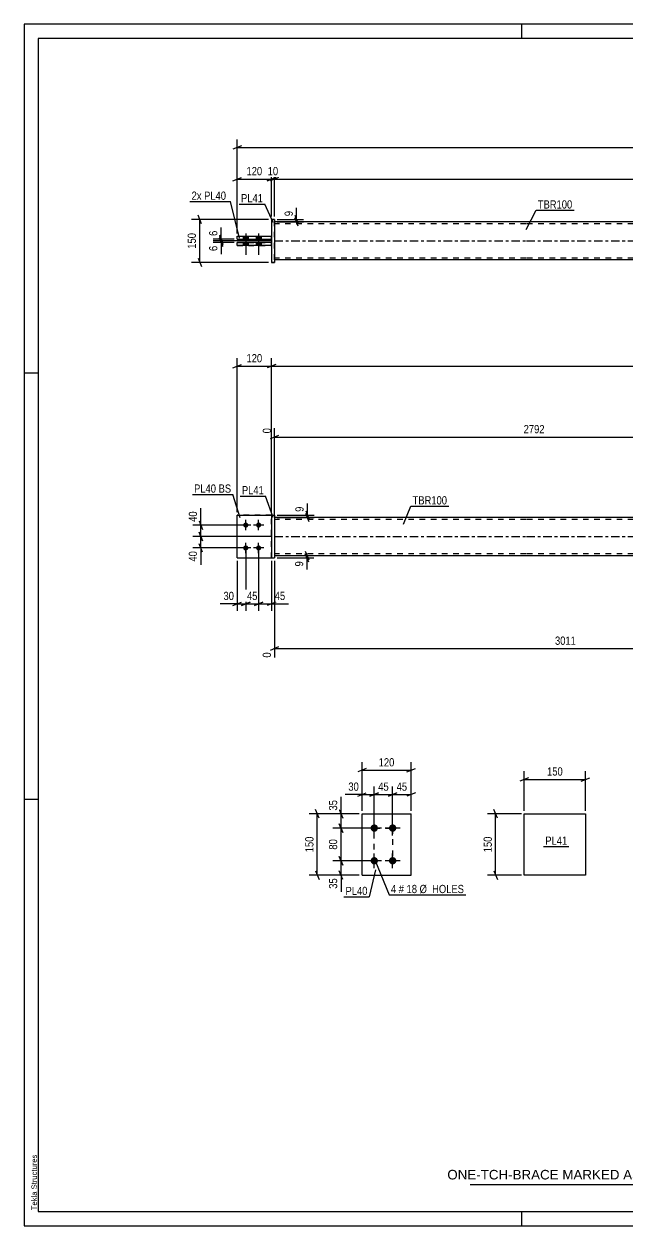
# Model space of a CAD drawing. Header units: millimetres. Extents: x 0 to 594, y 0 to 420.
# Drawn here: x 0 to 211.1, y 0 to 420 of the extents above; entities that cross this region are included whole.
import ezdxf

# ---------------------------------------------------------------- set-up
doc = ezdxf.new("R2010")
doc.units = ezdxf.units.MM
doc.linetypes.add('DXK_LINE_DOT2', pattern=[3.9198, 1.9599, -1.9599])
doc.linetypes.add('DXK_LINE_DOT3', pattern=[5.9187, 2.979, -0.9799, 0.9799, -0.9799])
doc.styles.add('Arial', font='ARIAL.TTF', dxfattribs={"height": 0.2})
doc.styles.add('Arial Narrow', font='ARIALN.TTF', dxfattribs={"height": 0.2})

# ---------------------------------------------------------------- blocks, each defined once
blk = doc.blocks.new('Unknown-582685963-1127')
at = {"color": 5, "linetype": 'Continuous'}
for p, q in [((594, 420), (0, 420)), ((0, 420), (0, 0)), ((174, 415), (174, 420)), ((589, 415), (5, 415)), ((5, 415), (5, 5)), ((5, 298), (0, 298)), ((5, 149), (0, 149)), ((5, 5), (589, 5)), ((174, 0), (174, 5)), ((0, 0), (594, 0))]:
    blk.add_line(p, q, dxfattribs=at)
at = {"color": 174, "linetype": 'Continuous', "style": 'Arial'}
blk.add_text('Tekla Structures', height=1.9102, rotation=90, dxfattribs=at).set_placement((4.5, 5.5))
blk = doc.blocks.new('Bolt-582685963-2203 - 2164')
at = {"linetype": 'Continuous'}
for points in [[(122.45, 137.75), (122.18, 137.78), (121.93, 137.86), (121.7, 138), (121.5, 138.18), (121.34, 138.39), (121.23, 138.64), (121.17, 138.9), (121.17, 139.17), (121.23, 139.44), (121.34, 139.68), (121.5, 139.9), (121.7, 140.08), (121.93, 140.21), (122.18, 140.3), (122.45, 140.32), (122.72, 140.3), (122.97, 140.21), (123.21, 140.08), (123.41, 139.9), (123.56, 139.68), (123.67, 139.44), (123.73, 139.17), (123.73, 138.9), (123.67, 138.64), (123.56, 138.39), (123.41, 138.18), (123.21, 138), (122.97, 137.86), (122.72, 137.78)], [(128.88, 137.75), (128.61, 137.78), (128.36, 137.86), (128.12, 138), (127.92, 138.18), (127.77, 138.39), (127.66, 138.64), (127.6, 138.9), (127.6, 139.17), (127.66, 139.44), (127.77, 139.68), (127.92, 139.9), (128.12, 140.08), (128.36, 140.21), (128.61, 140.3), (128.88, 140.32), (129.15, 140.3), (129.4, 140.21), (129.64, 140.08), (129.84, 139.9), (129.99, 139.68), (130.1, 139.44), (130.16, 139.17), (130.16, 138.9), (130.1, 138.64), (129.99, 138.39), (129.84, 138.18), (129.64, 138), (129.4, 137.86), (129.15, 137.78)], [(122.45, 126.32), (122.18, 126.35), (121.93, 126.43), (121.7, 126.57), (121.5, 126.75), (121.34, 126.97), (121.23, 127.21), (121.17, 127.47), (121.17, 127.74), (121.23, 128.01), (121.34, 128.25), (121.5, 128.47), (121.7, 128.65), (121.93, 128.78), (122.18, 128.87), (122.45, 128.89), (122.72, 128.87), (122.97, 128.78), (123.21, 128.65), (123.41, 128.47), (123.56, 128.25), (123.67, 128.01), (123.73, 127.74), (123.73, 127.47), (123.67, 127.21), (123.56, 126.97), (123.41, 126.75), (123.21, 126.57), (122.97, 126.43), (122.72, 126.35)], [(128.88, 126.32), (128.61, 126.35), (128.36, 126.43), (128.12, 126.57), (127.92, 126.75), (127.77, 126.97), (127.66, 127.21), (127.6, 127.47), (127.6, 127.74), (127.66, 128.01), (127.77, 128.25), (127.92, 128.47), (128.12, 128.65), (128.36, 128.78), (128.61, 128.87), (128.88, 128.89), (129.15, 128.87), (129.4, 128.78), (129.64, 128.65), (129.84, 128.47), (129.99, 128.25), (130.1, 128.01), (130.16, 127.74), (130.16, 127.47), (130.1, 127.21), (129.99, 126.97), (129.84, 126.75), (129.64, 126.57), (129.4, 126.43), (129.15, 126.35)]]:
    blk.add_hatch(color=1, dxfattribs=at).paths.add_polyline_path(points)
at = {"color": 1, "linetype": 'Continuous'}
for p, q in [((125.02, 139.04), (119.88, 139.04)), ((122.45, 136.47), (122.45, 141.61)), ((131.45, 139.04), (126.31, 139.04)), ((128.88, 136.47), (128.88, 141.61)), ((125.02, 127.61), (119.88, 127.61)), ((122.45, 125.04), (122.45, 130.18)), ((131.45, 127.61), (126.31, 127.61)), ((128.88, 125.04), (128.88, 130.18))]:
    blk.add_line(p, q, dxfattribs=at)
blk = doc.blocks.new('Part-582685963-2170 - 2164')
at = {"color": 2, "linetype": 'Continuous'}
for p, q in [((118.17, 122.61), (118.17, 144.04)), ((118.17, 144.04), (135.31, 144.04)), ((135.31, 122.61), (135.31, 144.04)), ((118.17, 122.61), (118.17, 122.61)), ((118.17, 122.61), (135.31, 122.61)), ((135.31, 122.61), (135.31, 122.61))]:
    blk.add_line(p, q, dxfattribs=at)
at = {"color": 7, "linetype": 'DXK_LINE_DOT2'}
for p, q in [((118.17, 144.04), (135.31, 144.04)), ((118.17, 122.61), (118.17, 122.61)), ((118.17, 122.61), (135.31, 122.61)), ((135.31, 122.61), (135.31, 122.61))]:
    blk.add_line(p, q, dxfattribs=at)
blk = doc.blocks.new('Part-582685963-1703 - 1672')
at = {"color": 2, "linetype": 'Continuous'}
for p, q in [((74.52, 233.42), (74.52, 248.42)), ((74.52, 248.42), (86.52, 248.42)), ((74.52, 233.42), (74.52, 233.42)), ((74.52, 233.42), (86.52, 233.42))]:
    blk.add_line(p, q, dxfattribs=at)
at = {"color": 7, "linetype": 'DXK_LINE_DOT2'}
for p, q in [((86.52, 248.42), (74.52, 248.42)), ((86.52, 233.42), (86.52, 248.42)), ((74.52, 233.42), (86.52, 233.42)), ((86.52, 233.42), (86.52, 233.42))]:
    blk.add_line(p, q, dxfattribs=at)
blk = doc.blocks.new('Part-582685963-1683 - 1672')
at = {"linetype": 'Continuous'}
blk.add_hatch(color=2, dxfattribs=at).paths.add_polyline_path([(475.01, 234.32), (474.21, 235.72), (475.81, 235.72)])
at = {"color": 2, "linetype": 'Continuous'}
for p, q in [((175.52, 247.52), (87.52, 247.52)), ((416.91, 247.52), (175.62, 247.52)), ((505.01, 247.52), (417.01, 247.52)), ((475.01, 234.32), (474.21, 235.72)), ((474.21, 235.72), (475.81, 235.72)), ((475.81, 235.72), (475.01, 234.32)), ((87.52, 234.32), (175.52, 234.32)), ((175.62, 234.32), (416.91, 234.32)), ((417.01, 234.32), (505.01, 234.32))]:
    blk.add_line(p, q, dxfattribs=at)
at = {"color": 7, "linetype": 'DXK_LINE_DOT2'}
for p, q in [((87.52, 247.52), (87.52, 234.32)), ((175.52, 246.92), (87.52, 246.92)), ((416.91, 246.92), (175.62, 246.92)), ((273.78, 247.52), (273.78, 246.92)), ((302.5, 247.52), (302.5, 246.92)), ((505.01, 246.92), (417.01, 246.92)), ((505.01, 247.52), (505.01, 234.32)), ((175.52, 234.92), (87.52, 234.92)), ((416.91, 234.92), (175.62, 234.92)), ((290.03, 234.32), (290.03, 234.92)), ((318.76, 234.32), (318.76, 234.92)), ((505.01, 234.92), (417.01, 234.92))]:
    blk.add_line(p, q, dxfattribs=at)
at = {"color": 7, "linetype": 'DXK_LINE_DOT3'}
for p, q in [((87.52, 240.92), (175.52, 240.92)), ((175.62, 240.92), (416.91, 240.92)), ((417.01, 240.92), (505.01, 240.92))]:
    blk.add_line(p, q, dxfattribs=at)
at = {"color": 2, "linetype": 'Continuous'}
blk.add_circle((475.01, 235.22), 1, dxfattribs=at)
blk = doc.blocks.new('Part-582685963-1708 - 1672')
at = {"color": 7, "linetype": 'DXK_LINE_DOT2'}
for p, q in [((74.52, 233.42), (74.52, 248.42)), ((74.52, 248.42), (86.52, 248.42)), ((86.52, 248.42), (74.52, 248.42)), ((86.52, 233.42), (86.52, 248.42)), ((74.52, 233.42), (74.52, 233.42)), ((74.52, 233.42), (86.52, 233.42)), ((74.52, 233.42), (86.52, 233.42)), ((86.52, 233.42), (86.52, 233.42))]:
    blk.add_line(p, q, dxfattribs=at)
blk = doc.blocks.new('Part-582685963-1713 - 1672')
at = {"color": 2, "linetype": 'Continuous'}
for p, q in [((86.52, 248.42), (87.52, 248.42)), ((86.52, 248.42), (86.52, 233.42)), ((87.52, 248.42), (87.52, 248.42)), ((87.52, 248.42), (87.52, 233.42)), ((86.52, 233.42), (87.52, 233.42))]:
    blk.add_line(p, q, dxfattribs=at)
at = {"color": 7, "linetype": 'DXK_LINE_DOT2'}
for p, q in [((86.52, 248.42), (87.52, 248.42)), ((86.52, 233.42), (87.52, 233.42))]:
    blk.add_line(p, q, dxfattribs=at)
blk = doc.blocks.new('Bolt-582685963-1720 - 1672')
at = {"linetype": 'Continuous'}
for points in [[(77.52, 245.82), (77.71, 245.8), (77.89, 245.74), (78.05, 245.65), (78.19, 245.52), (78.3, 245.37), (78.38, 245.2), (78.42, 245.01), (78.42, 244.82), (78.38, 244.64), (78.3, 244.47), (78.19, 244.32), (78.05, 244.19), (77.89, 244.1), (77.71, 244.04), (77.52, 244.02), (77.33, 244.04), (77.16, 244.1), (76.99, 244.19), (76.85, 244.32), (76.74, 244.47), (76.67, 244.64), (76.63, 244.82), (76.63, 245.01), (76.67, 245.2), (76.74, 245.37), (76.85, 245.52), (76.99, 245.65), (77.16, 245.74), (77.33, 245.8)], [(82.02, 245.82), (82.21, 245.8), (82.39, 245.74), (82.55, 245.65), (82.69, 245.52), (82.8, 245.37), (82.88, 245.2), (82.92, 245.01), (82.92, 244.82), (82.88, 244.64), (82.8, 244.47), (82.69, 244.32), (82.55, 244.19), (82.39, 244.1), (82.21, 244.04), (82.02, 244.02), (81.83, 244.04), (81.66, 244.1), (81.49, 244.19), (81.35, 244.32), (81.24, 244.47), (81.17, 244.64), (81.13, 244.82), (81.13, 245.01), (81.17, 245.2), (81.24, 245.37), (81.35, 245.52), (81.49, 245.65), (81.66, 245.74), (81.83, 245.8)], [(77.52, 237.82), (77.71, 237.8), (77.89, 237.74), (78.05, 237.65), (78.19, 237.52), (78.3, 237.37), (78.38, 237.2), (78.42, 237.01), (78.42, 236.82), (78.38, 236.64), (78.3, 236.47), (78.19, 236.32), (78.05, 236.19), (77.89, 236.1), (77.71, 236.04), (77.52, 236.02), (77.33, 236.04), (77.16, 236.1), (76.99, 236.19), (76.85, 236.32), (76.74, 236.47), (76.67, 236.64), (76.63, 236.82), (76.63, 237.01), (76.67, 237.2), (76.74, 237.37), (76.85, 237.52), (76.99, 237.65), (77.16, 237.74), (77.33, 237.8)], [(82.02, 237.82), (82.21, 237.8), (82.39, 237.74), (82.55, 237.65), (82.69, 237.52), (82.8, 237.37), (82.88, 237.2), (82.92, 237.01), (82.92, 236.82), (82.88, 236.64), (82.8, 236.47), (82.69, 236.32), (82.55, 236.19), (82.39, 236.1), (82.21, 236.04), (82.02, 236.02), (81.83, 236.04), (81.66, 236.1), (81.49, 236.19), (81.35, 236.32), (81.24, 236.47), (81.17, 236.64), (81.13, 236.82), (81.13, 237.01), (81.17, 237.2), (81.24, 237.37), (81.35, 237.52), (81.49, 237.65), (81.66, 237.74), (81.83, 237.8)]]:
    blk.add_hatch(color=1, dxfattribs=at).paths.add_polyline_path(points)
at = {"color": 1, "linetype": 'Continuous'}
for p, q in [((79.32, 244.92), (75.72, 244.92)), ((77.52, 243.12), (77.52, 246.72)), ((83.82, 244.92), (80.22, 244.92)), ((82.02, 243.12), (82.02, 246.72)), ((79.32, 236.92), (75.72, 236.92)), ((77.52, 235.12), (77.52, 238.72)), ((83.82, 236.92), (80.22, 236.92)), ((82.02, 235.12), (82.02, 238.72))]:
    blk.add_line(p, q, dxfattribs=at)
blk = doc.blocks.new('Bolt-582685963-1368 - 1364')
at = {"linetype": 'Continuous'}
for points in [[(76.62, 344.83), (78.42, 344.83), (78.42, 345.83), (76.62, 345.83)], [(76.62, 344.83), (78.42, 344.83), (78.42, 345.83), (76.62, 345.83)], [(81.12, 344.83), (82.92, 344.83), (82.92, 345.83), (81.12, 345.83)], [(81.12, 344.83), (82.92, 344.83), (82.92, 345.83), (81.12, 345.83)], [(76.62, 342.63), (78.42, 342.63), (78.42, 343.63), (76.62, 343.63)], [(76.62, 342.63), (78.42, 342.63), (78.42, 343.63), (76.62, 343.63)], [(81.12, 342.63), (82.92, 342.63), (82.92, 343.63), (81.12, 343.63)], [(81.12, 342.63), (82.92, 342.63), (82.92, 343.63), (81.12, 343.63)]]:
    blk.add_hatch(color=1, dxfattribs=at).paths.add_polyline_path(points)
at = {"color": 1, "linetype": 'Continuous'}
for p, q in [((76.62, 345.83), (76.62, 344.83)), ((76.62, 345.83), (76.62, 344.83)), ((77.52, 346.83), (77.52, 339.33)), ((77.52, 346.83), (77.52, 339.33)), ((78.42, 345.83), (78.42, 344.83)), ((78.42, 345.83), (78.42, 344.83)), ((81.12, 345.83), (81.12, 344.83)), ((81.12, 345.83), (81.12, 344.83)), ((82.02, 346.83), (82.02, 339.33)), ((82.02, 346.83), (82.02, 339.33)), ((82.92, 345.83), (82.92, 344.83)), ((82.92, 345.83), (82.92, 344.83)), ((76.62, 343.63), (76.62, 342.63)), ((76.62, 343.63), (76.62, 342.63)), ((78.42, 343.63), (78.42, 342.63)), ((78.42, 343.63), (78.42, 342.63)), ((81.12, 343.63), (81.12, 342.63)), ((81.12, 343.63), (81.12, 342.63)), ((82.92, 343.63), (82.92, 342.63)), ((82.92, 343.63), (82.92, 342.63))]:
    blk.add_line(p, q, dxfattribs=at)
blk = doc.blocks.new('Part-582685963-1402 - 1364')
at = {"linetype": 'Continuous'}
blk.add_hatch(color=2, dxfattribs=at).paths.add_polyline_path([(475.01, 344.23), (474.21, 345.63), (475.81, 345.63)])
at = {"color": 2, "linetype": 'Continuous'}
for p, q in [((175.52, 350.83), (87.52, 350.83)), ((416.91, 350.83), (175.62, 350.83)), ((505.01, 350.83), (417.01, 350.83)), ((273.78, 344.93), (302.5, 344.93)), ((273.78, 344.93), (273.78, 344.83)), ((290.03, 344.93), (290.03, 344.83)), ((302.5, 344.93), (302.5, 343.53)), ((475.01, 344.23), (474.21, 345.63)), ((474.21, 345.63), (475.81, 345.63)), ((475.81, 345.63), (475.01, 344.23)), ((273.78, 343.63), (273.78, 343.53)), ((273.78, 343.53), (273.78, 343.53)), ((302.5, 343.53), (273.78, 343.53)), ((290.03, 343.53), (290.03, 343.63)), ((175.52, 337.63), (87.52, 337.63)), ((416.91, 337.63), (175.62, 337.63)), ((505.01, 337.63), (417.01, 337.63))]:
    blk.add_line(p, q, dxfattribs=at)
at = {"color": 7, "linetype": 'DXK_LINE_DOT2'}
for p, q in [((87.52, 337.63), (87.52, 350.83)), ((175.52, 350.23), (87.52, 350.23)), ((416.91, 350.23), (175.62, 350.23)), ((505.01, 350.23), (417.01, 350.23)), ((505.01, 350.83), (505.01, 337.63)), ((302.5, 344.93), (273.78, 344.93)), ((273.78, 343.53), (273.78, 344.83)), ((290.03, 344.93), (290.03, 344.93)), ((290.03, 344.93), (290.03, 344.93)), ((290.03, 344.93), (318.76, 344.93)), ((290.03, 344.93), (318.76, 344.93)), ((290.03, 344.83), (290.03, 343.53)), ((318.76, 344.93), (318.76, 343.53)), ((273.78, 343.53), (302.5, 343.53)), ((318.76, 343.53), (290.03, 343.53)), ((290.03, 343.53), (290.03, 343.53)), ((290.03, 343.53), (318.76, 343.53)), ((175.52, 338.23), (87.52, 338.23)), ((416.91, 338.23), (175.62, 338.23)), ((505.01, 338.23), (417.01, 338.23))]:
    blk.add_line(p, q, dxfattribs=at)
at = {"color": 7, "linetype": 'DXK_LINE_DOT3'}
for p, q in [((87.52, 344.23), (175.52, 344.23)), ((175.62, 344.23), (416.91, 344.23)), ((417.01, 344.23), (505.01, 344.23))]:
    blk.add_line(p, q, dxfattribs=at)
at = {"color": 2, "linetype": 'Continuous'}
blk.add_circle((475.01, 345.13), 1, dxfattribs=at)
blk = doc.blocks.new('Part-582685963-1442 - 1364')
at = {"color": 2, "linetype": 'Continuous'}
for p, q in [((74.52, 342.63), (74.52, 343.63)), ((86.52, 343.63), (74.52, 343.63)), ((74.52, 342.63), (74.52, 342.63)), ((86.52, 342.63), (74.52, 342.63)), ((86.52, 342.63), (86.52, 343.63)), ((86.52, 342.63), (86.52, 342.63))]:
    blk.add_line(p, q, dxfattribs=at)
at = {"color": 7, "linetype": 'DXK_LINE_DOT2'}
for p, q in [((74.52, 343.63), (86.52, 343.63)), ((74.52, 342.63), (86.52, 342.63))]:
    blk.add_line(p, q, dxfattribs=at)
blk = doc.blocks.new('Part-582685963-1447 - 1364')
at = {"color": 2, "linetype": 'Continuous'}
for p, q in [((74.52, 344.83), (74.52, 345.83)), ((74.52, 345.83), (86.52, 345.83)), ((74.52, 344.83), (74.52, 344.83)), ((74.52, 344.83), (86.52, 344.83)), ((86.52, 344.83), (86.52, 345.83)), ((86.52, 344.83), (86.52, 344.83))]:
    blk.add_line(p, q, dxfattribs=at)
at = {"color": 7, "linetype": 'DXK_LINE_DOT2'}
for p, q in [((74.52, 345.83), (74.52, 345.83)), ((74.52, 345.83), (86.52, 345.83)), ((74.52, 344.83), (86.52, 344.83)), ((86.52, 345.83), (86.52, 345.83))]:
    blk.add_line(p, q, dxfattribs=at)
blk = doc.blocks.new('Part-582685963-1452 - 1364')
at = {"color": 2, "linetype": 'Continuous'}
for p, q in [((86.52, 351.73), (87.52, 351.73)), ((86.52, 351.73), (86.52, 336.73)), ((87.52, 351.73), (87.52, 351.73)), ((87.52, 351.73), (87.52, 336.73)), ((87.52, 336.73), (86.52, 336.73)), ((86.52, 336.73), (86.52, 336.73))]:
    blk.add_line(p, q, dxfattribs=at)
at = {"color": 7, "linetype": 'DXK_LINE_DOT2'}
for p, q in [((87.52, 351.73), (86.52, 351.73)), ((87.52, 351.73), (87.52, 351.73)), ((86.52, 336.73), (87.52, 336.73))]:
    blk.add_line(p, q, dxfattribs=at)
blk = doc.blocks.new('Part-582685963-2411 - 2407')
at = {"color": 2, "linetype": 'Continuous'}
for p, q in [((174.89, 144.04), (196.32, 144.04)), ((174.89, 122.61), (174.89, 144.04)), ((196.32, 144.04), (196.32, 122.61)), ((196.32, 122.61), (174.89, 122.61))]:
    blk.add_line(p, q, dxfattribs=at)
blk = doc.blocks.new('Rectangle-582685963-2393 - 2164')
at = {"color": 1, "linetype": 'DXK_LINE_DOT2'}
blk.add_lwpolyline([(122.45, 139.04), (128.88, 139.04), (128.88, 127.61), (122.45, 127.61), (122.45, 139.04)], close=True, dxfattribs=at)
blk = doc.blocks.new('StraightDimension-582685963-2303 - 2164')
at = {"color": 7, "linetype": 'Continuous'}
for p, q in [((117.17, 144.04), (107.97, 144.04)), ((110.22, 145.54), (111.42, 142.54)), ((110.82, 139.04), (110.82, 144.04)), ((121.45, 139.04), (107.97, 139.04)), ((111.42, 137.54), (110.22, 140.54))]:
    blk.add_line(p, q, dxfattribs=at)
at = {"color": 0}
blk.add_wipeout([(110.07, 149.42), (105.87, 149.42), (105.87, 144.56), (110.07, 144.56)], dxfattribs=at)
at = {"color": 7, "linetype": 'Continuous'}
blk.add_line((110.82, 144.04), (110.82, 149.94), dxfattribs=at)
blk.add_line((110.82, 144.04), (110.82, 149.94), dxfattribs=at)
at = {"color": 3, "style": 'Arial Narrow'}
blk.add_text('35', height=2.863, rotation=90.0002, dxfattribs=at).set_placement((109.47, 145.16))
blk = doc.blocks.new('StraightDimension-582685963-2280 - 2164')
at = {"color": 7, "linetype": 'Continuous'}
for p, q in [((121.45, 127.61), (107.97, 127.61)), ((110.22, 129.11), (111.42, 126.11)), ((110.82, 122.61), (110.82, 127.61)), ((117.17, 122.61), (107.97, 122.61)), ((111.42, 121.11), (110.22, 124.11))]:
    blk.add_line(p, q, dxfattribs=at)
at = {"color": 0}
blk.add_wipeout([(110.07, 122.08), (105.87, 122.08), (105.87, 117.23), (110.07, 117.23)], dxfattribs=at)
at = {"color": 7, "linetype": 'Continuous'}
blk.add_line((110.82, 122.61), (110.82, 116.7), dxfattribs=at)
blk.add_line((110.82, 122.61), (110.82, 116.7), dxfattribs=at)
at = {"color": 3, "style": 'Arial Narrow'}
blk.add_text('35', height=2.863, rotation=90.0002, dxfattribs=at).set_placement((109.47, 117.83))
blk = doc.blocks.new('StraightDimension-582685963-2293 - 2164')
at = {"color": 7, "linetype": 'Continuous'}
for p, q in [((121.45, 139.04), (107.97, 139.04)), ((110.22, 140.54), (111.42, 137.54)), ((110.82, 127.61), (110.82, 139.04)), ((121.45, 127.61), (107.97, 127.61)), ((111.42, 126.11), (110.22, 129.11))]:
    blk.add_line(p, q, dxfattribs=at)
at = {"color": 0}
blk.add_wipeout([(110.07, 135.75), (105.87, 135.75), (105.87, 130.9), (110.07, 130.9)], dxfattribs=at)
at = {"color": 3, "style": 'Arial Narrow'}
blk.add_text('80', height=2.863, rotation=90.0002, dxfattribs=at).set_placement((109.47, 131.5))
blk = doc.blocks.new('StraightDimension-582685963-2317 - 2164')
at = {"color": 7, "linetype": 'Continuous'}
for p, q in [((117.17, 144.04), (99.68, 144.04)), ((103.13, 142.54), (101.93, 145.54)), ((102.53, 122.61), (102.53, 144.04)), ((117.17, 122.61), (99.68, 122.61)), ((101.93, 124.11), (103.13, 121.11))]:
    blk.add_line(p, q, dxfattribs=at)
at = {"color": 0}
blk.add_wipeout([(101.78, 136.67), (97.58, 136.67), (97.58, 129.98), (101.78, 129.98)], dxfattribs=at)
at = {"color": 3, "style": 'Arial Narrow'}
blk.add_text('150', height=2.863, rotation=90.0002, dxfattribs=at).set_placement((101.18, 130.58))
blk = doc.blocks.new('StraightDimension-582685963-2334 - 2164')
at = {"color": 7, "linetype": 'Continuous'}
for p, q in [((116.67, 150.14), (119.67, 151.34)), ((118.17, 145.04), (118.17, 153.59)), ((123.95, 151.34), (120.95, 150.14)), ((122.45, 140.04), (122.45, 153.59)), ((118.17, 150.74), (122.45, 150.74))]:
    blk.add_line(p, q, dxfattribs=at)
at = {"color": 0}
blk.add_wipeout([(117.64, 151.49), (117.64, 155.69), (112.78, 155.69), (112.78, 151.49)], dxfattribs=at)
at = {"color": 7, "linetype": 'Continuous'}
blk.add_line((118.17, 150.74), (112.26, 150.74), dxfattribs=at)
blk.add_line((118.17, 150.74), (112.26, 150.74), dxfattribs=at)
at = {"color": 3, "style": 'Arial Narrow'}
blk.add_text('30', height=2.863, dxfattribs=at).set_placement((113.38, 152.09))
blk = doc.blocks.new('StraightDimension-582685963-2347 - 2164')
at = {"color": 7, "linetype": 'Continuous'}
for p, q in [((120.95, 150.14), (123.95, 151.34)), ((122.45, 140.04), (122.45, 153.59)), ((130.38, 151.34), (127.38, 150.14)), ((128.88, 140.04), (128.88, 153.59)), ((122.45, 150.74), (128.88, 150.74))]:
    blk.add_line(p, q, dxfattribs=at)
at = {"color": 0}
blk.add_wipeout([(128.09, 151.49), (128.09, 155.69), (123.24, 155.69), (123.24, 151.49)], dxfattribs=at)
at = {"color": 3, "style": 'Arial Narrow'}
blk.add_text('45', height=2.863, dxfattribs=at).set_placement((123.84, 152.09))
blk = doc.blocks.new('StraightDimension-582685963-2357 - 2164')
at = {"color": 7, "linetype": 'Continuous'}
for p, q in [((127.38, 150.14), (130.38, 151.34)), ((128.88, 140.04), (128.88, 153.59)), ((136.81, 151.34), (133.81, 150.14)), ((135.31, 145.04), (135.31, 153.59)), ((128.88, 150.74), (135.31, 150.74))]:
    blk.add_line(p, q, dxfattribs=at)
at = {"color": 0}
blk.add_wipeout([(134.52, 151.49), (134.52, 155.69), (129.67, 155.69), (129.67, 151.49)], dxfattribs=at)
at = {"color": 3, "style": 'Arial Narrow'}
blk.add_text('45', height=2.863, dxfattribs=at).set_placement((130.27, 152.09))
blk = doc.blocks.new('StraightDimension-582685963-2374 - 2164')
at = {"color": 7, "linetype": 'Continuous'}
for p, q in [((119.67, 159.84), (116.67, 158.64)), ((118.17, 145.04), (118.17, 162.09)), ((133.81, 158.64), (136.81, 159.84)), ((135.31, 145.04), (135.31, 162.09)), ((118.17, 159.24), (135.31, 159.24))]:
    blk.add_line(p, q, dxfattribs=at)
at = {"color": 0}
blk.add_wipeout([(130.08, 159.99), (130.08, 164.19), (123.39, 164.19), (123.39, 159.99)], dxfattribs=at)
at = {"color": 3, "style": 'Arial Narrow'}
blk.add_text('120', height=2.863, dxfattribs=at).set_placement((123.99, 160.59))
blk = doc.blocks.new('StraightDimension-582685963-1783 - 1672')
at = {"color": 7, "linetype": 'Continuous'}
for p, q in [((77.52, 235.92), (77.52, 214.99)), ((74.52, 232.42), (74.52, 214.99)), ((73.02, 216.79), (76.02, 217.99)), ((74.52, 217.39), (77.52, 217.39)), ((79.02, 217.99), (76.02, 216.79))]:
    blk.add_line(p, q, dxfattribs=at)
at = {"color": 0}
blk.add_wipeout([(74, 218.14), (74, 222.34), (69.14, 222.34), (69.14, 218.14)], dxfattribs=at)
at = {"color": 7, "linetype": 'Continuous'}
blk.add_line((74.52, 217.39), (68.61, 217.39), dxfattribs=at)
blk.add_line((74.52, 217.39), (68.61, 217.39), dxfattribs=at)
at = {"color": 3, "style": 'Arial Narrow'}
blk.add_text('30', height=2.863, dxfattribs=at).set_placement((69.74, 218.74))
blk = doc.blocks.new('StraightDimension-582685963-1793 - 1672')
at = {"color": 7, "linetype": 'Continuous'}
for p, q in [((77.52, 235.92), (77.52, 214.99)), ((82.02, 235.92), (82.02, 214.99)), ((76.02, 216.79), (79.02, 217.99)), ((77.52, 217.39), (82.02, 217.39)), ((83.52, 217.99), (80.52, 216.79))]:
    blk.add_line(p, q, dxfattribs=at)
at = {"color": 0}
blk.add_wipeout([(82.2, 218.14), (82.2, 222.34), (77.34, 222.34), (77.34, 218.14)], dxfattribs=at)
at = {"color": 3, "style": 'Arial Narrow'}
blk.add_text('45', height=2.863, dxfattribs=at).set_placement((77.94, 218.74))
blk = doc.blocks.new('StraightDimension-582685963-1732 - 1672')
at = {"color": 7, "linetype": 'Continuous'}
for p, q in [((269.14, 257.88), (269.14, 284.28)), ((87.52, 248.52), (87.52, 278.8)), ((89.02, 276.27), (86.02, 275.07)), ((87.52, 275.67), (269.14, 275.67)), ((267.64, 275.07), (270.64, 276.27))]:
    blk.add_line(p, q, dxfattribs=at)
at = {"color": 0, "linetype": 'Continuous'}
for points in [[(268.54, 284.88), (264.34, 284.88), (264.34, 276.37), (268.54, 276.37)], [(86.92, 279.4), (82.72, 279.4), (82.72, 276.37), (86.92, 276.37)]]:
    blk.add_wipeout(points, dxfattribs=at)
at = {"color": 0}
blk.add_wipeout([(182.59, 276.42), (182.59, 280.62), (174.08, 280.62), (174.08, 276.42)], dxfattribs=at)
at = {"color": 3, "linetype": 'Continuous', "style": 'Arial Narrow'}
for s, height, p in [('2792', 2.863, (267.94, 276.97)), ('0', 2.86, (86.32, 276.97))]:
    blk.add_text(s, height=height, rotation=90.0002, dxfattribs=at).set_placement(p)
at = {"color": 3, "style": 'Arial Narrow'}
blk.add_text('2792', height=2.863, dxfattribs=at).set_placement((174.68, 277.02))
blk = doc.blocks.new('StraightDimension-582685963-1864 - 1672')
at = {"color": 7, "linetype": 'Continuous'}
for p, q in [((88.52, 248.42), (101.48, 248.42)), ((98.48, 249.92), (99.68, 246.92)), ((99.68, 246.02), (98.48, 249.02)), ((99.08, 247.52), (99.08, 248.42)), ((88.52, 247.52), (101.48, 247.52))]:
    blk.add_line(p, q, dxfattribs=at)
at = {"color": 0}
blk.add_wipeout([(98.33, 251.97), (94.13, 251.97), (94.13, 248.94), (98.33, 248.94)], dxfattribs=at)
at = {"color": 7, "linetype": 'Continuous'}
blk.add_line((99.08, 248.42), (99.08, 252.5), dxfattribs=at)
blk.add_line((99.08, 248.42), (99.08, 252.5), dxfattribs=at)
at = {"color": 3, "style": 'Arial Narrow'}
blk.add_text('9', height=2.86, rotation=90.0002, dxfattribs=at).set_placement((97.73, 249.54))
blk = doc.blocks.new('StraightDimension-582685963-1800 - 1672')
at = {"color": 7, "linetype": 'Continuous'}
for p, q in [((82.02, 235.92), (82.02, 214.99)), ((86.52, 232.42), (86.52, 214.99)), ((80.52, 216.79), (83.52, 217.99)), ((82.02, 217.39), (86.52, 217.39)), ((88.02, 217.99), (85.02, 216.79))]:
    blk.add_line(p, q, dxfattribs=at)
at = {"color": 0}
blk.add_wipeout([(91.9, 218.14), (91.9, 222.34), (87.05, 222.34), (87.05, 218.14)], dxfattribs=at)
at = {"color": 7, "linetype": 'Continuous'}
blk.add_line((86.52, 217.39), (92.43, 217.39), dxfattribs=at)
blk.add_line((86.52, 217.39), (92.43, 217.39), dxfattribs=at)
at = {"color": 3, "style": 'Arial Narrow'}
blk.add_text('45', height=2.863, dxfattribs=at).set_placement((87.65, 218.74))
blk = doc.blocks.new('StraightDimension-582685963-2032 - 1672')
at = {"color": 7, "linetype": 'Continuous'}
for p, q in [((86.52, 249.42), (86.52, 303.3)), ((505.01, 249.42), (505.01, 303.3)), ((88.02, 301.05), (85.02, 299.85)), ((86.52, 300.45), (505.01, 300.45)), ((503.51, 299.85), (506.51, 301.05))]:
    blk.add_line(p, q, dxfattribs=at)
at = {"color": 0}
blk.add_wipeout([(300.02, 301.2), (300.02, 305.4), (291.51, 305.4), (291.51, 301.2)], dxfattribs=at)
at = {"color": 3, "style": 'Arial Narrow'}
blk.add_text('5968', height=2.863, dxfattribs=at).set_placement((292.11, 301.8))
blk = doc.blocks.new('StraightDimension-582685963-1848 - 1672')
at = {"color": 7, "linetype": 'Continuous'}
for p, q in [((87.52, 232.42), (87.52, 198.61)), ((291.06, 233.2), (291.06, 193.13)), ((89.02, 202.34), (86.02, 201.14)), ((87.52, 201.74), (291.06, 201.74)), ((289.56, 201.14), (292.56, 202.34))]:
    blk.add_line(p, q, dxfattribs=at)
at = {"color": 0}
blk.add_wipeout([(193.55, 202.49), (193.55, 206.69), (185.03, 206.69), (185.03, 202.49)], dxfattribs=at)
at = {"color": 0, "linetype": 'Continuous'}
for points in [[(86.92, 201.04), (82.72, 201.04), (82.72, 198.01), (86.92, 198.01)], [(290.46, 201.04), (286.26, 201.04), (286.26, 192.53), (290.46, 192.53)]]:
    blk.add_wipeout(points, dxfattribs=at)
at = {"color": 3, "style": 'Arial Narrow'}
blk.add_text('3011', height=2.863, dxfattribs=at).set_placement((185.63, 203.09))
at = {"color": 3, "linetype": 'Continuous', "style": 'Arial Narrow'}
for s, height, p in [('0', 2.86, (86.32, 198.61)), ('3011', 2.863, (289.86, 193.13))]:
    blk.add_text(s, height=height, rotation=90.0002, dxfattribs=at).set_placement(p)
blk = doc.blocks.new('StraightDimension-582685963-1855 - 1672')
at = {"color": 7, "linetype": 'Continuous'}
for p, q in [((98.33, 235.82), (99.53, 232.82)), ((88.52, 234.32), (101.33, 234.32)), ((88.52, 233.42), (101.33, 233.42)), ((99.53, 231.92), (98.33, 234.92)), ((98.93, 233.42), (98.93, 234.32))]:
    blk.add_line(p, q, dxfattribs=at)
at = {"color": 0}
blk.add_wipeout([(98.18, 232.89), (93.98, 232.89), (93.98, 229.86), (98.18, 229.86)], dxfattribs=at)
at = {"color": 7, "linetype": 'Continuous'}
blk.add_line((98.93, 233.42), (98.93, 229.34), dxfattribs=at)
blk.add_line((98.93, 233.42), (98.93, 229.34), dxfattribs=at)
at = {"color": 3, "style": 'Arial Narrow'}
blk.add_text('9', height=2.86, rotation=90.0002, dxfattribs=at).set_placement((97.58, 230.46))
blk = doc.blocks.new('StraightDimension-582685963-1873 - 1672')
at = {"color": 7, "linetype": 'Continuous'}
for p, q in [((76.52, 244.92), (58.97, 244.92)), ((61.22, 246.42), (62.42, 243.42)), ((61.82, 240.92), (61.82, 244.92)), ((86.52, 240.92), (58.97, 240.92)), ((62.42, 239.42), (61.22, 242.42))]:
    blk.add_line(p, q, dxfattribs=at)
at = {"color": 0}
blk.add_wipeout([(61.07, 250.3), (56.87, 250.3), (56.87, 245.44), (61.07, 245.44)], dxfattribs=at)
at = {"color": 7, "linetype": 'Continuous'}
blk.add_line((61.82, 244.92), (61.82, 250.82), dxfattribs=at)
blk.add_line((61.82, 244.92), (61.82, 250.82), dxfattribs=at)
at = {"color": 3, "style": 'Arial Narrow'}
blk.add_text('40', height=2.863, rotation=90.0002, dxfattribs=at).set_placement((60.47, 246.04))
blk = doc.blocks.new('StraightDimension-582685963-1886 - 1672')
at = {"color": 7, "linetype": 'Continuous'}
for p, q in [((86.52, 240.92), (58.97, 240.92)), ((61.22, 242.42), (62.42, 239.42)), ((61.82, 236.92), (61.82, 240.92)), ((76.52, 236.92), (58.97, 236.92)), ((62.42, 235.42), (61.22, 238.42))]:
    blk.add_line(p, q, dxfattribs=at)
at = {"color": 0}
blk.add_wipeout([(61.07, 236.39), (56.87, 236.39), (56.87, 231.54), (61.07, 231.54)], dxfattribs=at)
at = {"color": 7, "linetype": 'Continuous'}
blk.add_line((61.82, 236.92), (61.82, 231.01), dxfattribs=at)
blk.add_line((61.82, 236.92), (61.82, 231.01), dxfattribs=at)
at = {"color": 3, "style": 'Arial Narrow'}
blk.add_text('40', height=2.863, rotation=90.0002, dxfattribs=at).set_placement((60.47, 232.14))
blk = doc.blocks.new('StraightDimension-582685963-2016 - 1672')
at = {"color": 7, "linetype": 'Continuous'}
for p, q in [((74.52, 249.42), (74.52, 303.3)), ((86.52, 249.42), (86.52, 303.3)), ((73.02, 299.85), (76.02, 301.05)), ((74.52, 300.45), (86.52, 300.45)), ((88.02, 301.05), (85.02, 299.85))]:
    blk.add_line(p, q, dxfattribs=at)
at = {"color": 0}
blk.add_wipeout([(83.86, 301.2), (83.86, 305.4), (77.18, 305.4), (77.18, 301.2)], dxfattribs=at)
at = {"color": 3, "style": 'Arial Narrow'}
blk.add_text('120', height=2.863, dxfattribs=at).set_placement((77.78, 301.8))
blk = doc.blocks.new('StraightDimension-582685963-1608 - 1364')
at = {"color": 7, "linetype": 'Continuous'}
for p, q in [((68.33, 345.73), (69.53, 342.73)), ((69.53, 342.13), (68.33, 345.13)), ((86.52, 344.23), (66.08, 344.23)), ((73.52, 343.63), (66.08, 343.63)), ((68.93, 343.63), (68.93, 344.23))]:
    blk.add_line(p, q, dxfattribs=at)
at = {"color": 0}
blk.add_wipeout([(68.18, 343.11), (63.98, 343.11), (63.98, 340.08), (68.18, 340.08)], dxfattribs=at)
at = {"color": 7, "linetype": 'Continuous'}
blk.add_line((68.93, 343.63), (68.93, 339.55), dxfattribs=at)
blk.add_line((68.93, 343.63), (68.93, 339.55), dxfattribs=at)
at = {"color": 3, "style": 'Arial Narrow'}
blk.add_text('6', height=2.86, rotation=90.0002, dxfattribs=at).set_placement((67.58, 340.68))
blk = doc.blocks.new('StraightDimension-582685963-1498 - 1364')
at = {"color": 7, "linetype": 'Continuous'}
for p, q in [((74.52, 346.83), (74.52, 379.68)), ((518.01, 346.83), (518.01, 379.68)), ((76.02, 377.43), (73.02, 376.23)), ((74.52, 376.83), (518.01, 376.83)), ((516.51, 376.23), (519.51, 377.43))]:
    blk.add_line(p, q, dxfattribs=at)
at = {"color": 0}
blk.add_wipeout([(300.52, 377.58), (300.52, 381.78), (292.01, 381.78), (292.01, 377.58)], dxfattribs=at)
at = {"color": 3, "style": 'Arial Narrow'}
blk.add_text('6218', height=2.863, dxfattribs=at).set_placement((292.61, 378.18))
blk = doc.blocks.new('StraightDimension-582685963-1539 - 1364')
at = {"color": 7, "linetype": 'Continuous'}
for p, q in [((73.02, 365.22), (76.02, 366.42)), ((74.52, 346.83), (74.52, 368.67)), ((74.52, 365.82), (86.52, 365.82)), ((88.02, 366.42), (85.02, 365.22)), ((86.52, 352.73), (86.52, 368.67))]:
    blk.add_line(p, q, dxfattribs=at)
at = {"color": 0}
blk.add_wipeout([(83.86, 366.57), (83.86, 370.77), (77.18, 370.77), (77.18, 366.57)], dxfattribs=at)
at = {"color": 3, "style": 'Arial Narrow'}
blk.add_text('120', height=2.863, dxfattribs=at).set_placement((77.78, 367.17))
blk = doc.blocks.new('StraightDimension-582685963-1470 - 1364')
at = {"color": 7, "linetype": 'Continuous'}
for p, q in [((62.03, 350.23), (60.83, 353.23)), ((85.52, 351.73), (58.58, 351.73)), ((61.43, 336.73), (61.43, 351.73)), ((85.52, 336.73), (58.58, 336.73)), ((60.83, 338.23), (62.03, 335.23))]:
    blk.add_line(p, q, dxfattribs=at)
at = {"color": 0}
blk.add_wipeout([(60.68, 347.57), (56.48, 347.57), (56.48, 340.89), (60.68, 340.89)], dxfattribs=at)
at = {"color": 3, "style": 'Arial Narrow'}
blk.add_text('150', height=2.863, rotation=90.0002, dxfattribs=at).set_placement((60.08, 341.49))
blk = doc.blocks.new('StraightDimension-582685963-1529 - 1364')
at = {"color": 7, "linetype": 'Continuous'}
for p, q in [((89.02, 366.42), (86.02, 365.22)), ((87.52, 352.73), (87.52, 368.67)), ((87.52, 365.82), (505.01, 365.82)), ((503.51, 365.22), (506.51, 366.42)), ((505.01, 352.73), (505.01, 368.67))]:
    blk.add_line(p, q, dxfattribs=at)
at = {"color": 0}
blk.add_wipeout([(300.52, 366.57), (300.52, 370.77), (292.01, 370.77), (292.01, 366.57)], dxfattribs=at)
at = {"color": 3, "style": 'Arial Narrow'}
blk.add_text('5958', height=2.863, dxfattribs=at).set_placement((292.61, 367.17))
blk = doc.blocks.new('StraightDimension-582685963-1549 - 1364')
at = {"color": 7, "linetype": 'Continuous'}
for p, q in [((85.02, 365.22), (88.02, 366.42)), ((89.02, 366.42), (86.02, 365.22)), ((86.52, 352.73), (86.52, 368.67)), ((86.52, 365.82), (87.52, 365.82)), ((87.52, 352.73), (87.52, 368.67))]:
    blk.add_line(p, q, dxfattribs=at)
at = {"color": 0}
blk.add_wipeout([(89.45, 366.57), (89.45, 370.77), (84.59, 370.77), (84.59, 366.57)], dxfattribs=at)
at = {"color": 3, "style": 'Arial Narrow'}
blk.add_text('10', height=2.863, dxfattribs=at).set_placement((85.19, 367.17))
blk = doc.blocks.new('StraightDimension-582685963-1590 - 1364')
at = {"color": 7, "linetype": 'Continuous'}
for p, q in [((73.52, 344.83), (66.08, 344.83)), ((68.33, 346.33), (69.53, 343.33)), ((69.53, 342.73), (68.33, 345.73)), ((68.93, 344.23), (68.93, 344.83)), ((86.52, 344.23), (66.08, 344.23))]:
    blk.add_line(p, q, dxfattribs=at)
at = {"color": 0}
blk.add_wipeout([(68.18, 348.38), (63.98, 348.38), (63.98, 345.36), (68.18, 345.36)], dxfattribs=at)
at = {"color": 7, "linetype": 'Continuous'}
blk.add_line((68.93, 344.83), (68.93, 348.91), dxfattribs=at)
blk.add_line((68.93, 344.83), (68.93, 348.91), dxfattribs=at)
at = {"color": 3, "style": 'Arial Narrow'}
blk.add_text('6', height=2.86, rotation=90.0002, dxfattribs=at).set_placement((67.58, 345.96))
blk = doc.blocks.new('StraightDimension-582685963-1625 - 1364')
at = {"color": 7, "linetype": 'Continuous'}
for p, q in [((94.7, 353.23), (95.9, 350.23)), ((88.52, 351.73), (97.7, 351.73)), ((88.52, 350.83), (97.7, 350.83)), ((95.9, 349.33), (94.7, 352.33)), ((95.3, 350.83), (95.3, 351.73))]:
    blk.add_line(p, q, dxfattribs=at)
at = {"color": 0}
blk.add_wipeout([(94.55, 355.28), (90.35, 355.28), (90.35, 352.26), (94.55, 352.26)], dxfattribs=at)
at = {"color": 7, "linetype": 'Continuous'}
blk.add_line((95.3, 351.73), (95.3, 355.81), dxfattribs=at)
blk.add_line((95.3, 351.73), (95.3, 355.81), dxfattribs=at)
at = {"color": 3, "style": 'Arial Narrow'}
blk.add_text('9', height=2.86, rotation=90.0002, dxfattribs=at).set_placement((93.95, 352.86))
blk = doc.blocks.new('StraightDimension-582685963-2413 - 2407')
at = {"color": 7, "linetype": 'Continuous'}
for p, q in [((176.39, 156.64), (173.39, 155.44)), ((174.89, 145.04), (174.89, 158.89)), ((174.89, 156.04), (196.32, 156.04)), ((194.82, 155.44), (197.82, 156.64)), ((196.32, 145.04), (196.32, 158.89))]:
    blk.add_line(p, q, dxfattribs=at)
at = {"color": 0}
blk.add_wipeout([(188.94, 156.79), (188.94, 160.99), (182.26, 160.99), (182.26, 156.79)], dxfattribs=at)
at = {"color": 3, "style": 'Arial Narrow'}
blk.add_text('150', height=2.863, dxfattribs=at).set_placement((182.86, 157.39))
blk = doc.blocks.new('StraightDimension-582685963-2424 - 2407')
at = {"color": 7, "linetype": 'Continuous'}
for p, q in [((173.89, 144.04), (162.04, 144.04)), ((165.49, 142.54), (164.29, 145.54)), ((164.89, 122.61), (164.89, 144.04)), ((173.89, 122.61), (162.04, 122.61)), ((164.29, 124.11), (165.49, 121.11))]:
    blk.add_line(p, q, dxfattribs=at)
at = {"color": 0}
blk.add_wipeout([(164.14, 136.67), (159.94, 136.67), (159.94, 129.98), (164.14, 129.98)], dxfattribs=at)
at = {"color": 3, "style": 'Arial Narrow'}
blk.add_text('150', height=2.863, rotation=90.0002, dxfattribs=at).set_placement((163.54, 130.58))
blk = doc.blocks.new('Unknown-582685963-4981')
at = {"color": 7, "linetype": 'Continuous'}
blk.add_line((156, 14.5), (226, 14.5), dxfattribs=at)
at = {"color": 7, "style": 'Arial'}
blk.add_text('ONE-TCH-BRACE MARKED AS TBR100', height=3.3428, dxfattribs=at).set_placement((147.99, 16.25))
blk = doc.blocks.new('Mark-582685963-2166 - 2164')
at = {"color": 0}
blk.add_wipeout([(120.07, 115.64), (120.07, 118.64), (112.39, 118.64), (112.39, 115.64)], dxfattribs=at)
blk.add_wipeout([(120.07, 115.64), (120.07, 118.64), (112.39, 118.64), (112.39, 115.64)], dxfattribs=at)
at = {"color": 30, "linetype": 'Continuous'}
for p in [(122.83, 124.44), (111.79, 115.04)]:
    blk.add_line(p, (120.67, 115.04), dxfattribs=at)
at = {"color": 3, "style": 'Arial Narrow'}
blk.add_text('PL40', height=2.863, dxfattribs=at).set_placement((112.39, 115.64))
blk = doc.blocks.new('Mark-582685963-2199 - 2164')
at = {"color": 0}
blk.add_wipeout([(130.11, 116.32), (130.11, 119.32), (128.28, 119.32), (128.28, 116.32)], dxfattribs=at)
blk.add_wipeout([(130.11, 116.32), (130.11, 119.32), (128.28, 119.32), (128.28, 116.32)], dxfattribs=at)
at = {"color": 7, "linetype": 'Continuous'}
blk.add_line((122.63, 127.99), (127.68, 115.72), dxfattribs=at)
at = {"color": 0}
blk.add_wipeout([(132.84, 116.32), (132.84, 119.32), (131.01, 119.32), (131.01, 116.32)], dxfattribs=at)
blk.add_wipeout([(132.84, 116.32), (132.84, 119.32), (131.01, 119.32), (131.01, 116.32)], dxfattribs=at)
at = {"color": 3, "style": 'Arial Narrow'}
blk.add_text('4', height=2.86, dxfattribs=at).set_placement((128.28, 116.32))
at = {"color": 0}
blk.add_wipeout([(137.4, 116.32), (137.4, 119.32), (133.74, 119.32), (133.74, 116.32)], dxfattribs=at)
blk.add_wipeout([(137.4, 116.32), (137.4, 119.32), (133.74, 119.32), (133.74, 116.32)], dxfattribs=at)
at = {"color": 3, "style": 'Arial Narrow'}
blk.add_text('#', height=2.86, dxfattribs=at).set_placement((131.01, 116.32))
at = {"color": 0}
blk.add_wipeout([(153.82, 116.32), (153.82, 119.32), (138.3, 119.32), (138.3, 116.32)], dxfattribs=at)
blk.add_wipeout([(153.82, 116.32), (153.82, 119.32), (138.3, 119.32), (138.3, 116.32)], dxfattribs=at)
at = {"color": 7, "linetype": 'Continuous'}
blk.add_line((127.68, 115.72), (154.42, 115.72), dxfattribs=at)
at = {"color": 3, "style": 'Arial Narrow'}
for s, p in [('18', (133.74, 116.32)), ('Ø  HOLES', (138.3, 116.32))]:
    blk.add_text(s, height=2.863, dxfattribs=at).set_placement(p)
blk = doc.blocks.new('Mark-582685963-1679 - 1672')
at = {"color": 0}
blk.add_wipeout([(147.89, 252.13), (147.89, 255.13), (135.84, 255.13), (135.84, 252.13)], dxfattribs=at)
blk.add_wipeout([(147.89, 252.13), (147.89, 255.13), (135.84, 255.13), (135.84, 252.13)], dxfattribs=at)
at = {"color": 30, "linetype": 'Continuous'}
for p, q in [((132.63, 245.18), (135.24, 251.53)), ((135.24, 251.53), (148.49, 251.53))]:
    blk.add_line(p, q, dxfattribs=at)
at = {"color": 3, "style": 'Arial Narrow'}
blk.add_text('TBR100', height=2.863, dxfattribs=at).set_placement((135.84, 252.13))
blk = doc.blocks.new('Mark-582685963-1709 - 1672')
at = {"color": 0}
blk.add_wipeout([(83.83, 255.67), (83.83, 258.67), (76.16, 258.67), (76.16, 255.67)], dxfattribs=at)
blk.add_wipeout([(83.83, 255.67), (83.83, 258.67), (76.16, 258.67), (76.16, 255.67)], dxfattribs=at)
at = {"color": 30, "linetype": 'Continuous'}
for p in [(75.56, 255.07), (87.16, 247.61)]:
    blk.add_line(p, (84.43, 255.07), dxfattribs=at)
at = {"color": 3, "style": 'Arial Narrow'}
blk.add_text('PL41', height=2.863, dxfattribs=at).set_placement((76.16, 255.67))
blk = doc.blocks.new('MarkSet-582685963-2092 - 1672')
at = {"color": 0}
blk.add_wipeout([(67.13, 256.25), (67.13, 259.25), (59.45, 259.25), (59.45, 256.25)], dxfattribs=at)
blk.add_wipeout([(67.13, 256.25), (67.13, 259.25), (59.45, 259.25), (59.45, 256.25)], dxfattribs=at)
blk.add_wipeout([(72.41, 256.25), (72.41, 259.25), (68.03, 259.25), (68.03, 256.25)], dxfattribs=at)
blk.add_wipeout([(72.41, 256.25), (72.41, 259.25), (68.03, 259.25), (68.03, 256.25)], dxfattribs=at)
at = {"color": 30, "linetype": 'Continuous'}
for p in [(58.85, 255.65), (75.56, 247.48)]:
    blk.add_line(p, (73.01, 255.65), dxfattribs=at)
at = {"color": 3, "style": 'Arial Narrow'}
for s, p in [('PL40', (59.45, 256.25)), ('BS', (68.03, 256.25))]:
    blk.add_text(s, height=2.863, dxfattribs=at).set_placement(p)
blk = doc.blocks.new('MarkSet-582685963-1663 - 1364')
at = {"color": 0}
blk.add_wipeout([(62.05, 358.59), (62.05, 361.59), (58.58, 361.59), (58.58, 358.59)], dxfattribs=at)
blk.add_wipeout([(62.05, 358.59), (62.05, 361.59), (58.58, 361.59), (58.58, 358.59)], dxfattribs=at)
blk.add_wipeout([(70.63, 358.59), (70.63, 361.59), (62.95, 361.59), (62.95, 358.59)], dxfattribs=at)
blk.add_wipeout([(70.63, 358.59), (70.63, 361.59), (62.95, 361.59), (62.95, 358.59)], dxfattribs=at)
at = {"color": 30, "linetype": 'Continuous'}
for p in [(57.98, 357.99), (75.37, 345.21)]:
    blk.add_line(p, (72.13, 357.99), dxfattribs=at)
at = {"color": 3, "style": 'Arial Narrow'}
for s, p in [('2x', (58.58, 358.59)), ('PL40', (62.95, 358.59))]:
    blk.add_text(s, height=2.863, dxfattribs=at).set_placement(p)
blk = doc.blocks.new('Mark-582685963-1397 - 1364')
at = {"color": 0}
blk.add_wipeout([(191.68, 355.53), (191.68, 358.53), (179.62, 358.53), (179.62, 355.53)], dxfattribs=at)
blk.add_wipeout([(191.68, 355.53), (191.68, 358.53), (179.62, 358.53), (179.62, 355.53)], dxfattribs=at)
at = {"color": 30, "linetype": 'Continuous'}
for p, q in [((175.52, 348.18), (179.02, 354.93)), ((179.02, 354.93), (192.28, 354.93))]:
    blk.add_line(p, q, dxfattribs=at)
at = {"color": 3, "style": 'Arial Narrow'}
blk.add_text('TBR100', height=2.863, dxfattribs=at).set_placement((179.62, 355.53))
blk = doc.blocks.new('Mark-582685963-1448 - 1364')
at = {"color": 0}
blk.add_wipeout([(83.54, 357.71), (83.54, 360.71), (75.86, 360.71), (75.86, 357.71)], dxfattribs=at)
blk.add_wipeout([(83.54, 357.71), (83.54, 360.71), (75.86, 360.71), (75.86, 357.71)], dxfattribs=at)
at = {"color": 30, "linetype": 'Continuous'}
for p in [(75.26, 357.11), (87.05, 350.6)]:
    blk.add_line(p, (84.14, 357.11), dxfattribs=at)
at = {"color": 3, "style": 'Arial Narrow'}
blk.add_text('PL41', height=2.863, dxfattribs=at).set_placement((75.86, 357.71))
blk = doc.blocks.new('Mark-582685963-2409 - 2407')
at = {"color": 0}
blk.add_wipeout([(189.91, 133.21), (189.91, 136.21), (182.24, 136.21), (182.24, 133.21)], dxfattribs=at)
blk.add_wipeout([(189.91, 133.21), (189.91, 136.21), (182.24, 136.21), (182.24, 133.21)], dxfattribs=at)
at = {"color": 30, "linetype": 'Continuous'}
blk.add_line((181.64, 132.61), (190.51, 132.61), dxfattribs=at)
at = {"color": 3, "style": 'Arial Narrow'}
blk.add_text('PL41', height=2.863, dxfattribs=at).set_placement((182.24, 133.21))

msp = doc.modelspace()

# ---------------------------------------------------------------- block references
for name in ['Unknown-582685963-1127', 'Part-582685963-1452 - 1364', 'Part-582685963-1402 - 1364', 'Part-582685963-1447 - 1364', 'Bolt-582685963-1368 - 1364', 'Part-582685963-1442 - 1364', 'Part-582685963-1703 - 1672', 'Part-582685963-1708 - 1672', 'Part-582685963-1713 - 1672', 'Bolt-582685963-1720 - 1672', 'Part-582685963-1683 - 1672', 'Part-582685963-2170 - 2164', 'Part-582685963-2411 - 2407', 'Bolt-582685963-2203 - 2164', 'Rectangle-582685963-2393 - 2164', 'Unknown-582685963-4981']:
    msp.add_blockref(name, (0, 0))

# ---------------------------------------------------------------- next in the draw order: block references
for name in ['StraightDimension-582685963-1608 - 1364', 'StraightDimension-582685963-1732 - 1672', 'StraightDimension-582685963-1783 - 1672', 'StraightDimension-582685963-2413 - 2407', 'StraightDimension-582685963-2303 - 2164', 'Mark-582685963-2409 - 2407', 'StraightDimension-582685963-2280 - 2164']:
    msp.add_blockref(name, (0, 0))

# ---------------------------------------------------------------- next in the draw order: block references
for name in ['StraightDimension-582685963-1498 - 1364', 'StraightDimension-582685963-1864 - 1672', 'StraightDimension-582685963-1793 - 1672', 'StraightDimension-582685963-2424 - 2407', 'StraightDimension-582685963-2293 - 2164']:
    msp.add_blockref(name, (0, 0))

# ---------------------------------------------------------------- next in the draw order: block references
for name in ['StraightDimension-582685963-1539 - 1364', 'StraightDimension-582685963-2032 - 1672', 'StraightDimension-582685963-1800 - 1672', 'StraightDimension-582685963-2317 - 2164']:
    msp.add_blockref(name, (0, 0))

# ---------------------------------------------------------------- next in the draw order: block references
for name in ['StraightDimension-582685963-1470 - 1364', 'Mark-582685963-1679 - 1672', 'StraightDimension-582685963-1873 - 1672', 'StraightDimension-582685963-1848 - 1672', 'StraightDimension-582685963-2334 - 2164', 'Mark-582685963-2166 - 2164']:
    msp.add_blockref(name, (0, 0))

# ---------------------------------------------------------------- next in the draw order: block references
for name in ['StraightDimension-582685963-1529 - 1364', 'StraightDimension-582685963-1590 - 1364', 'StraightDimension-582685963-2016 - 1672', 'StraightDimension-582685963-1855 - 1672', 'StraightDimension-582685963-2347 - 2164', 'Mark-582685963-2199 - 2164']:
    msp.add_blockref(name, (0, 0))

# ---------------------------------------------------------------- next in the draw order: block references
for name in ['StraightDimension-582685963-1549 - 1364', 'MarkSet-582685963-1663 - 1364', 'Mark-582685963-1397 - 1364', 'Mark-582685963-1709 - 1672', 'StraightDimension-582685963-1886 - 1672', 'StraightDimension-582685963-2357 - 2164']:
    msp.add_blockref(name, (0, 0))

# ---------------------------------------------------------------- next in the draw order: block references
for name in ['StraightDimension-582685963-1625 - 1364', 'MarkSet-582685963-2092 - 1672', 'StraightDimension-582685963-2374 - 2164']:
    msp.add_blockref(name, (0, 0))

# ---------------------------------------------------------------- next in the draw order: block references
msp.add_blockref('Mark-582685963-1448 - 1364', (0, 0))

doc.saveas('drawing.dxf')
